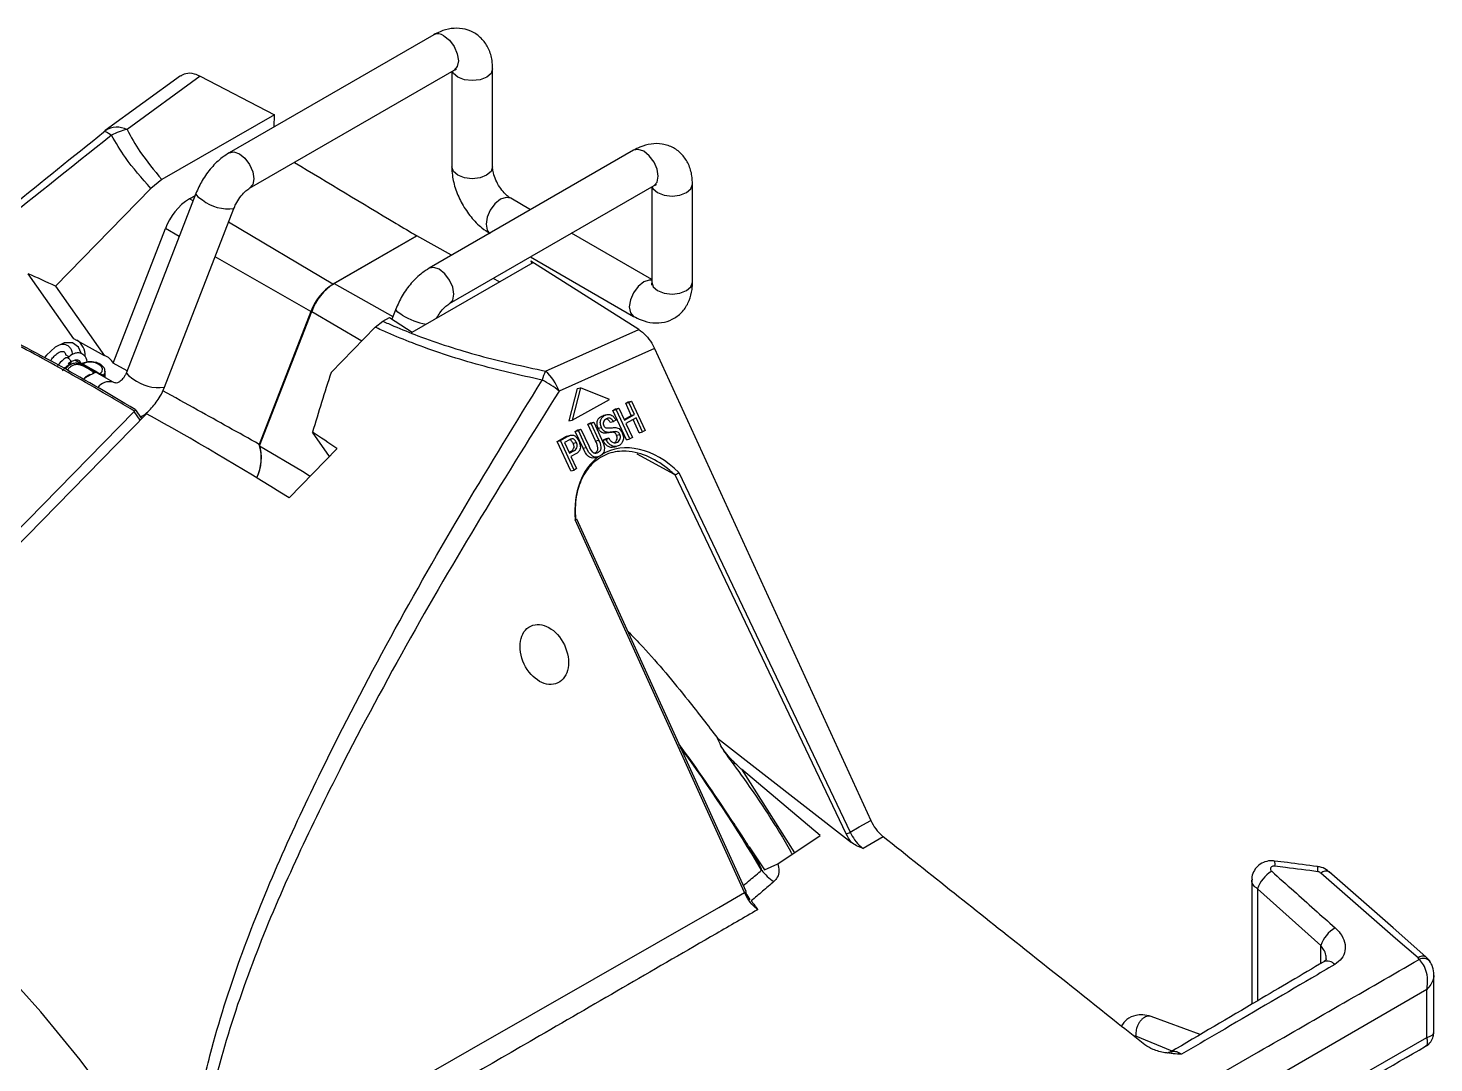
# Model space of a CAD drawing. Extents: x 8 to 113, y 1 to 87.
# Drawn here: x 26.717 to 31.018, y 13.736 to 16.903 of the extents above; entities that cross this region are included whole.
import ezdxf

# ---------------------------------------------------------------- set-up
doc = ezdxf.new("R2010")
doc.units = 0
doc.header["$MEASUREMENT"] = 0
doc.layers.add('OBJECT', color=7, linetype='CONTINUOUS')

msp = doc.modelspace()

# ---------------------------------------------------------------- linework, layer by layer
at = {"layer": 'OBJECT'}
for p, q in [((27.9578, 16.8827), (27.3321, 16.5216)), ((28.1381, 16.4785), (28.1382, 16.7786)), ((27.183, 16.7575), (26.953, 16.5895)), ((27.2431, 16.7564), (27.0194, 16.593)), ((27.2431, 16.7564), (27.4702, 16.6383)), ((27.3946, 16.4133), (28.0203, 16.7745)), ((28.0132, 16.7704), (28.0131, 16.4786)), ((27.4702, 16.6383), (27.1261, 16.4396)), ((27.4696, 16.6009), (27.4702, 16.6383)), ((26.9477, 16.585), (26.9486, 16.5861)), ((28.5695, 16.5295), (27.9438, 16.1684)), ((27.1261, 16.4396), (27.0922, 16.4128)), ((26.8009, 16.1133), (27.0922, 16.4128)), ((27.2301, 16.3967), (27.0177, 15.8494)), ((27.2104, 16.3812), (27.228, 16.3913)), ((28.0063, 16.0601), (28.632, 16.4213)), ((28.6248, 16.4172), (28.6248, 16.1254)), ((28.7498, 16.1253), (28.7498, 16.4254)), ((27.1342, 15.8042), (27.3466, 16.3515)), ((27.2215, 16.3745), (27.2104, 16.3812)), ((28.2542, 16.3476), (28.1935, 16.3826)), ((27.6488, 16.1192), (27.3303, 16.3095)), ((26.9771, 15.8781), (27.1369, 16.2897)), ((27.1792, 16.2656), (27.1369, 16.2897)), ((27.9061, 16.2677), (27.6488, 16.1192)), ((27.6529, 16.1212), (27.9061, 16.2674)), ((27.9061, 16.2674), (27.9061, 16.2677)), ((28.0127, 16.2082), (27.9061, 16.2674)), ((28.6248, 16.1336), (28.3792, 16.2754)), ((27.5819, 16.036), (27.289, 16.203)), ((27.8921, 15.9725), (28.2618, 16.1859)), ((28.2542, 16.2032), (28.5694, 16.0212)), ((28.2618, 16.1859), (28.255, 16.1904)), ((28.5857, 15.9806), (28.255, 16.1904)), ((28.255, 16.1904), (28.2584, 16.1839)), ((26.8571, 15.9519), (26.7168, 16.1516)), ((28.1593, 16.1267), (28.1402, 16.1374)), ((26.8009, 16.1133), (26.9503, 15.9008)), ((27.6529, 16.1212), (27.8329, 16.0208)), ((27.5819, 16.036), (27.4241, 15.6293)), ((27.4251, 15.6252), (27.5847, 16.0364)), ((27.5847, 16.0364), (27.7383, 15.9466)), ((27.7787, 15.9879), (27.8022, 16.0065)), ((27.8022, 16.0065), (27.8221, 16.018)), ((27.8221, 16.018), (27.8921, 15.9725)), ((27.8417, 16.0435), (27.8299, 16.0129)), ((27.7787, 15.9879), (27.6437, 15.8497)), ((28.2998, 15.8536), (28.5857, 15.9806)), ((26.9503, 15.9008), (26.8571, 15.9519)), ((28.6339, 15.9224), (28.3415, 15.7925)), ((28.6339, 15.9224), (29.2949, 14.4785)), ((26.8423, 15.8973), (26.8315, 15.9035)), ((26.8792, 15.876), (26.8601, 15.887)), ((26.8783, 15.8765), (26.8801, 15.8755)), ((26.8916, 15.8688), (26.8801, 15.8755)), ((26.8825, 15.8773), (26.8823, 15.877)), ((26.8838, 15.8758), (26.8954, 15.8692)), ((27.0196, 15.8545), (26.9771, 15.8781)), ((26.8875, 15.8274), (26.891, 15.8345)), ((26.8936, 15.8683), (26.8916, 15.8688)), ((26.8954, 15.8692), (26.8936, 15.8683)), ((26.9102, 15.8606), (26.8954, 15.8692)), ((26.925, 15.8521), (26.9102, 15.8606)), ((26.9328, 15.845), (26.9212, 15.8517)), ((26.9228, 15.8515), (26.9212, 15.8517)), ((26.925, 15.8521), (26.9228, 15.8515)), ((26.925, 15.8521), (26.9365, 15.8454)), ((26.9773, 15.8193), (26.9339, 15.8444)), ((26.947, 15.8407), (26.9483, 15.836)), ((26.9521, 15.8339), (26.9521, 15.8527)), ((26.9773, 15.8193), (26.9763, 15.8199)), ((28.397, 15.8002), (28.3716, 15.7011)), ((28.407, 15.8025), (28.3816, 15.7034)), ((28.397, 15.8002), (28.407, 15.8025)), ((28.4953, 15.7665), (28.407, 15.8025)), ((28.3816, 15.7034), (28.4953, 15.7665)), ((28.5452, 15.7551), (28.553, 15.7594)), ((28.5452, 15.7551), (28.5552, 15.7574)), ((28.5624, 15.7182), (28.5452, 15.7551)), ((28.553, 15.7594), (28.563, 15.7617)), ((28.5552, 15.7574), (28.563, 15.7617)), ((28.5724, 15.7205), (28.5552, 15.7574)), ((28.563, 15.7617), (28.6048, 15.6717)), ((25.9285, 14.5939), (27.0416, 15.7297)), ((27.0794, 15.723), (25.9567, 14.5776)), ((27.0416, 15.7297), (27.0425, 15.7306)), ((27.0601, 15.7033), (27.0416, 15.7297)), ((27.0648, 15.7081), (27.0452, 15.736)), ((28.3716, 15.7011), (28.3816, 15.7034)), ((28.4706, 15.7151), (28.4806, 15.7174)), ((28.4706, 15.7151), (28.4778, 15.7173)), ((28.4876, 15.7202), (28.4776, 15.7179)), ((28.5063, 15.7335), (28.5141, 15.7378)), ((28.5063, 15.7335), (28.5163, 15.7358)), ((28.5482, 15.6435), (28.5063, 15.7335)), ((28.5155, 15.7034), (28.5077, 15.6991)), ((28.5141, 15.7378), (28.5241, 15.7401)), ((28.5163, 15.7358), (28.5241, 15.7401)), ((28.5582, 15.6458), (28.5163, 15.7358)), ((28.5241, 15.7401), (28.5413, 15.7032)), ((28.5401, 15.7058), (28.5624, 15.7182)), ((28.5413, 15.7032), (28.5724, 15.7205)), ((28.5772, 15.7101), (28.5461, 15.6928)), ((28.5624, 15.7182), (28.5724, 15.7205)), ((28.587, 15.6651), (28.5684, 15.7052)), ((28.597, 15.6674), (28.5772, 15.7101)), ((27.6388, 15.5927), (27.5867, 15.6668)), ((28.3667, 15.6549), (28.3767, 15.6572)), ((28.3907, 15.6692), (28.3985, 15.6736)), ((28.3907, 15.6692), (28.4007, 15.6715)), ((28.4148, 15.6175), (28.3907, 15.6692)), ((28.3985, 15.6736), (28.4085, 15.6759)), ((28.4007, 15.6715), (28.4085, 15.6759)), ((28.4248, 15.6198), (28.4007, 15.6715)), ((28.4085, 15.6759), (28.4323, 15.6247)), ((28.4295, 15.6908), (28.4373, 15.6952)), ((28.4295, 15.6908), (28.4396, 15.6931)), ((28.4534, 15.6397), (28.4295, 15.6908)), ((28.4373, 15.6952), (28.4473, 15.6975)), ((28.4396, 15.6931), (28.4473, 15.6975)), ((28.4634, 15.642), (28.4396, 15.6931)), ((28.4473, 15.6975), (28.4714, 15.6457)), ((28.4609, 15.6787), (28.4709, 15.681)), ((28.4785, 15.664), (28.4885, 15.6663)), ((28.4977, 15.6968), (28.5077, 15.6991)), ((28.5053, 15.6663), (28.5153, 15.6686)), ((28.5171, 15.6576), (28.5271, 15.6599)), ((28.5461, 15.6928), (28.566, 15.6501)), ((28.587, 15.6651), (28.597, 15.6674)), ((28.6048, 15.6717), (28.597, 15.6674)), ((27.662, 15.6166), (27.5154, 15.4659)), ((28.3353, 15.6385), (28.3574, 15.6508)), ((28.3353, 15.6385), (28.3453, 15.6408)), ((28.3772, 15.5485), (28.3353, 15.6385)), ((28.3453, 15.6408), (28.3674, 15.6531)), ((28.3872, 15.5508), (28.3453, 15.6408)), ((28.3574, 15.6508), (28.3674, 15.6531)), ((28.373, 15.6431), (28.3579, 15.6347)), ((28.3579, 15.6347), (28.3729, 15.6024)), ((28.3844, 15.6328), (28.3944, 15.6351)), ((28.4148, 15.6175), (28.4248, 15.6198)), ((28.4534, 15.6397), (28.4634, 15.642)), ((28.4754, 15.6423), (28.4832, 15.6466)), ((28.4754, 15.6423), (28.4854, 15.6446)), ((28.4832, 15.6466), (28.4932, 15.6489)), ((28.4854, 15.6446), (28.4932, 15.6489)), ((28.5075, 15.6207), (28.5175, 15.623)), ((28.5102, 15.634), (28.5203, 15.6363)), ((28.5482, 15.6435), (28.5582, 15.6458)), ((28.566, 15.6501), (28.5582, 15.6458)), ((28.3717, 15.605), (28.3782, 15.6086)), ((28.3729, 15.6024), (28.3882, 15.6109)), ((28.3928, 15.6004), (28.3778, 15.592)), ((28.3778, 15.592), (28.3949, 15.5551)), ((28.3782, 15.6086), (28.3882, 15.6109)), ((28.4489, 15.5881), (28.4589, 15.5904)), ((28.4505, 15.6023), (28.4605, 15.6046)), ((28.6945, 15.5367), (28.5806, 15.5996)), ((28.3772, 15.5485), (28.3872, 15.5508)), ((28.3949, 15.5551), (28.3872, 15.5508)), ((29.2201, 14.4372), (28.6966, 15.5362)), ((28.7077, 15.5433), (29.232, 14.4425)), ((28.9134, 14.2605), (28.3957, 15.4001)), ((28.9093, 14.2575), (28.3908, 15.3988)), ((28.8266, 14.7298), (29.2357, 14.4109)), ((28.8993, 14.6354), (29.0614, 14.3795)), ((29.14, 14.4327), (28.8993, 14.6353)), ((29.0108, 14.3454), (29.14, 14.4327)), ((29.3336, 14.428), (29.2718, 14.3921)), ((28.9229, 14.3971), (28.9241, 14.3953)), ((28.9232, 14.3973), (28.9695, 14.327)), ((28.9695, 14.327), (29.0108, 14.3454)), ((30.4607, 14.2963), (30.4607, 13.9157)), ((30.6721, 14.0953), (30.4785, 14.2688)), ((30.4785, 14.2688), (30.4785, 13.9262)), ((30.6721, 14.0406), (30.6721, 14.0953)), ((30.9735, 14.0532), (30.9696, 14.0574)), ((31.0181, 13.8307), (31.0182, 14.0061)), ((30.9962, 13.8145), (30.9962, 13.9612)), ((30.3034, 13.823), (30.1534, 13.8782)), ((30.1067, 13.8177), (30.099, 13.8194)), ((30.2172, 13.7722), (30.1067, 13.8177)), ((30.5459, 13.5554), (30.9962, 13.8145))]:
    msp.add_line(p, q, dxfattribs=at)
at = {"layer": 'OBJECT', "flags": 128}
for points in [[(27.9891, 16.8797), (28.006, 16.866), (28.0203, 16.8467), (28.0299, 16.8246), (28.0333, 16.8031), (28.0299, 16.7855), (28.0203, 16.7745)], [(28.1382, 16.7786), (28.1334, 16.7648), (28.1199, 16.7531), (28.0996, 16.7453), (28.0757, 16.7425), (28.0518, 16.7453), (28.0315, 16.7531), (28.0179, 16.7648), (28.0145, 16.7712)], [(26.9486, 16.5861), (26.9489, 16.5863), (26.9507, 16.5869), (26.953, 16.5867), (26.9559, 16.5859), (26.9593, 16.5843), (26.9632, 16.582), (26.9675, 16.579), (26.9723, 16.5754)], [(27.3321, 16.5216), (27.3465, 16.5243), (27.3634, 16.5185)], [(27.3634, 16.5185), (27.3803, 16.5048), (27.3946, 16.4855), (27.4042, 16.4634), (27.4076, 16.4419), (27.4042, 16.4243), (27.3946, 16.4133), (27.3944, 16.4131)], [(28.6007, 16.5265), (28.5838, 16.5323), (28.5695, 16.5295), (28.5695, 16.5295)], [(28.632, 16.4213), (28.6415, 16.4323), (28.6449, 16.4499), (28.6415, 16.4714), (28.632, 16.4935), (28.6176, 16.5128), (28.6007, 16.5265)], [(28.1381, 16.4785), (28.1334, 16.4647), (28.1198, 16.453), (28.0995, 16.4452), (28.0756, 16.4425), (28.0517, 16.4452), (28.0314, 16.453), (28.0179, 16.4647), (28.0131, 16.4786), (28.0131, 16.4786)], [(27.2301, 16.3967), (27.23, 16.3946), (27.2361, 16.387), (27.2501, 16.3775)], [(28.6262, 16.418), (28.6296, 16.4116), (28.6431, 16.3999), (28.6634, 16.3921), (28.6873, 16.3893), (28.7112, 16.3921), (28.7315, 16.3999), (28.7451, 16.4116), (28.7498, 16.4254), (28.7498, 16.4254)], [(28.1935, 16.3826), (28.1792, 16.3854), (28.1622, 16.3795), (28.1453, 16.3659), (28.131, 16.3466), (28.1214, 16.3245), (28.118, 16.303), (28.1214, 16.2854), (28.1293, 16.2755)], [(27.975, 16.1653), (27.9581, 16.1711), (27.9438, 16.1684), (27.9438, 16.1683)], [(28.0063, 16.0601), (28.0159, 16.0711), (28.0192, 16.0887), (28.0159, 16.1102), (28.0063, 16.1323), (27.9919, 16.1516), (27.975, 16.1653)], [(28.6248, 16.132), (28.6176, 16.1323), (28.6007, 16.1264), (28.5837, 16.1127), (28.5694, 16.0934), (28.5598, 16.0713), (28.5564, 16.0498), (28.5598, 16.0323), (28.5694, 16.0212), (28.5694, 16.0212)], [(28.6248, 16.1254), (28.6248, 16.1254), (28.6295, 16.1115), (28.6431, 16.0998), (28.6634, 16.092), (28.6873, 16.0893), (28.7112, 16.092), (28.7315, 16.0998), (28.745, 16.1115), (28.7498, 16.1253)], [(27.8617, 16.0243), (27.8477, 16.0338), (27.8417, 16.0414), (27.8417, 16.0435)], [(26.8795, 15.9089), (26.8709, 15.9269), (26.8522, 15.9398), (26.8274, 15.9398), (26.7998, 15.9268), (26.7731, 15.9026), (26.767, 15.8952)], [(26.9365, 15.8454), (26.9429, 15.8523), (26.9446, 15.8601), (26.9413, 15.8677), (26.9336, 15.8742), (26.9225, 15.8786), (26.9093, 15.8805), (26.8958, 15.8795), (26.8838, 15.8758)], [(26.9521, 15.8525), (26.9515, 15.8485), (26.947, 15.8407)], [(27.0177, 15.8494), (27.0176, 15.8473), (27.0237, 15.8397), (27.0377, 15.8302)], [(27.4251, 15.6252), (27.5561, 15.5469), (27.5801, 15.5324)], [(27.2033, 13.2642), (27.1009, 13.4304), (26.9917, 13.5912), (26.8764, 13.7456), (26.7555, 13.8928), (26.6299, 14.0317), (26.5003, 14.1617), (26.3673, 14.282), (26.2319, 14.3918), (26.0948, 14.4905), (25.9567, 14.5776)], [(29.232, 14.4425), (29.2599, 14.4584), (29.2949, 14.4785)], [(30.9696, 14.0574), (30.901, 14.1174), (30.6725, 14.3172)], [(30.9938, 14.0607), (30.8931, 14.1493), (30.6976, 14.321)], [(27.305, 13.3377), (28.0677, 13.7751), (28.8304, 14.2123), (28.9093, 14.2575)], [(30.9962, 13.9612), (30.5546, 13.7045), (30.0576, 13.4156)]]:
    msp.add_lwpolyline(points, dxfattribs=at)
at = {"layer": 'OBJECT'}
for centre, radius, start, end in [((27.971, 16.8566), 0.0293, 51.8957, 116.7825), ((27.0238, 16.4926), 0.12, 126.1494, 128.8109), ((26.9893, 16.5325), 0.0675, 63.5459, 122.5096), ((27.0461, 16.4499), 0.1455, 100.581, 120.4532), ((27.3097, 16.226), 0.1842, 122.6373, 159.7664), ((27.3287, 16.4769), 0.1267, 231.667, 278.148), ((27.7392, 15.978), 0.1676, 122.6369, 159.7669), ((27.745, 15.9773), 0.1708, 122.6374, 159.7665), ((27.9874, 16.2467), 0.2554, 240.5168, 257.9989), ((26.8334, 15.9003), 0.058, 358.7569, 55.8206), ((26.8816, 15.8789), 0.00378, 246.0191, 305.579), ((26.938, 15.8591), 0.0435, 25.8904, 73.6572), ((26.9343, 15.8485), 0.00378, 246.0253, 305.5764), ((26.9529, 15.838), 0.0065, 154.542, 187.3295), ((27.1163, 15.9296), 0.1267, 231.6671, 278.1479), ((28.5004, 15.7641), 0.2197, 155.9753, 163.6878), ((28.2015, 15.7417), 0.1489, 19.9235, 48.681), ((26.9654, 15.7769), 0.0443, 75.8155, 142.9589), ((28.196, 15.6233), 0.2231, 49.2988, 65.1903), ((27.2916, 15.5869), 0.1391, 334.2737, 17.763), ((27.2917, 15.5875), 0.1386, 334.9908, 15.779), ((29.2011, 14.4961), 0.0619, 287.8725, 299.9875), ((29.0783, 14.4152), 0.1471, 217.3325, 237.3746), ((30.5057, 14.3443), 0.0267, 347.1981, 21.8152), ((30.6377, 14.3273), 0.0259, 346.8166, 22.5176), ((30.5728, 14.2372), 0.0995, 120.7714, 161.4948), ((30.6879, 14.3), 0.0231, 65.3426, 131.9781), ((28.9071, 14.2648), 0.00764, 286.6576, 325.4571), ((30.7663, 14.0638), 0.0993, 120.3548, 161.536), ((30.6919, 14.0175), 0.0304, 41.0604, 110.3319), ((30.9843, 14.0406), 0.0223, 64.4947, 131.0091), ((30.9858, 14.0281), 0.0279, 45.628, 116.0815)]:
    msp.add_arc(centre, radius, start, end, dxfattribs=at)
for centre, major_axis, ratio, start_param, end_param in [((28.9521, 13.4607), (3.3333, -2.8204), 0.227468, 2.447289, 2.479763), ((28.6925, 13.3902), (3.1321, -2.7839), 0.210643, 2.299434, 2.48326), ((51.1973, 40.2302), (23.5043, 29.5619), 0.192343, 2.675708, 2.686351), ((28.7438, 13.3616), (3.2433, -2.7442), 0.227468, 2.142032, 2.289097), ((28.9057, 13.4867), (3.2331, -2.8736), 0.210643, 2.143647, 2.168493), ((28.6044, 15.3526), (-0.1199, 0.2523), 0.70533, 5.188113, 6.354552), ((28.6044, 15.3526), (-0.1199, 0.2523), 0.70533, 0.130392, 1.072975), ((27.5951, 13.4579), (-1.3565, 2.3807), 0.591137, 4.806918, 4.910424), ((27.5881, 13.4539), (-1.3615, 2.3894), 0.591087, 4.740715, 4.905811)]:
    msp.add_ellipse(centre, major_axis=major_axis, ratio=ratio, start_param=start_param, end_param=end_param, dxfattribs=at)
msp.add_ellipse((28.2961, 14.9863), major_axis=(-0.0414, 0.0871), ratio=0.70533, dxfattribs=at)
for points, knots in [([(28.1382, 16.7786), (28.1378, 16.7872), (28.1369, 16.8086), (28.1274, 16.84), (28.1079, 16.87), (28.08, 16.892), (28.0465, 16.9033), (28.011, 16.9033), (27.9814, 16.8952), (27.9642, 16.8862), (27.9578, 16.8827)], [0, 0, 0, 0, 0.09663, 0.24128, 0.376626, 0.508876, 0.647846, 0.78114, 0.918103, 1, 1, 1, 1]), ([(28.0203, 16.7745), (28.0224, 16.7755), (28.0271, 16.7779), (28.0277, 16.7779), (28.028, 16.7778)], [0, 0, 0, 0, 0.439771, 1, 1, 1, 1]), ([(27.1837, 16.7564), (27.1886, 16.7597), (27.2, 16.7674), (27.2216, 16.7659), (27.2371, 16.7591), (27.2431, 16.7564)], [0, 0, 0, 0, 0.310128, 0.731329, 1, 1, 1, 1]), ([(26.9723, 16.5754), (26.8456, 16.4746), (26.5921, 16.2729), (26.2106, 15.9685), (25.8735, 15.6985), (25.5817, 15.4636), (25.3359, 15.2643), (25.1218, 15.0889), (24.941, 14.9391), (24.8042, 14.8242), (24.7221, 14.7536), (24.6865, 14.7229)], [0, 0, 0, 0, 0.165243, 0.3305, 0.495665, 0.602019, 0.708404, 0.814573, 0.881575, 0.948512, 1, 1, 1, 1]), ([(24.7033, 14.7418), (24.7356, 14.7699), (24.8136, 14.8378), (24.9445, 14.9492), (25.1219, 15.0983), (25.3321, 15.273), (25.5739, 15.4719), (25.9244, 15.7583), (26.3832, 16.1305), (26.7595, 16.4335), (26.9477, 16.585)], [0, 0, 0, 0, 0.047039, 0.113471, 0.179969, 0.286445, 0.393127, 0.499782, 0.749839, 1, 1, 1, 1]), ([(27.0922, 16.4128), (27.0648, 16.4439), (27.0183, 16.4966), (26.9857, 16.5525), (26.9723, 16.5754)], [0, 0, 0, 0, 0.590738, 1, 1, 1, 1]), ([(27.0194, 16.593), (27.0319, 16.5703), (27.0609, 16.5177), (27.1024, 16.468), (27.1261, 16.4396)], [0, 0, 0, 0, 0.429879, 1, 1, 1, 1]), ([(27.3321, 16.5216), (27.325, 16.517), (27.3055, 16.5047), (27.2769, 16.4768), (27.2488, 16.4387), (27.2362, 16.4105), (27.2301, 16.3967)], [0, 0, 0, 0, 0.163914, 0.447875, 0.731942, 1, 1, 1, 1]), ([(28.7498, 16.4254), (28.7494, 16.434), (28.7485, 16.4554), (28.739, 16.4868), (28.7196, 16.5168), (28.6917, 16.5388), (28.6581, 16.5501), (28.6227, 16.5501), (28.5931, 16.542), (28.5759, 16.533), (28.5695, 16.5295)], [0, 0, 0, 0, 0.0966296, 0.2412799, 0.3766261, 0.5088755, 0.6478464, 0.7811396, 0.9181031, 1, 1, 1, 1]), ([(27.5316, 16.4924), (27.6352, 16.4301), (27.7599, 16.3552), (27.8849, 16.2804), (27.9061, 16.2677)], [0, 0, 0, 0, 0.830387, 1, 1, 1, 1]), ([(28.0131, 16.4786), (28.0135, 16.4701), (28.0144, 16.4471), (28.0242, 16.4083), (28.0438, 16.3644), (28.0713, 16.3243), (28.1011, 16.2937), (28.1223, 16.28), (28.131, 16.2744)], [0, 0, 0, 0, 0.108758, 0.297164, 0.485639, 0.674931, 0.867549, 1, 1, 1, 1]), ([(28.1935, 16.3826), (28.1911, 16.3841), (28.1852, 16.3879), (28.1729, 16.3991), (28.1591, 16.4167), (28.1473, 16.4383), (28.1401, 16.4594), (28.1382, 16.4725), (28.1381, 16.4775), (28.1381, 16.4785)], [0, 0, 0, 0, 0.1041838, 0.2604586, 0.432569, 0.6166538, 0.802911, 0.9583785, 1, 1, 1, 1]), ([(27.3466, 16.3515), (27.3484, 16.3557), (27.3533, 16.3673), (27.3648, 16.3858), (27.3794, 16.4023), (27.3896, 16.4103), (27.3938, 16.4128), (27.3946, 16.4133)], [0, 0, 0, 0, 0.159429, 0.433805, 0.712235, 0.944032, 1, 1, 1, 1]), ([(28.632, 16.4213), (28.634, 16.4223), (28.6388, 16.4247), (28.6393, 16.4247), (28.6396, 16.4246)], [0, 0, 0, 0, 0.4397714, 1, 1, 1, 1]), ([(27.9438, 16.1684), (27.9366, 16.1638), (27.9172, 16.1515), (27.8885, 16.1236), (27.8605, 16.0855), (27.8479, 16.0573), (27.8417, 16.0435)], [0, 0, 0, 0, 0.163914, 0.447875, 0.731942, 1, 1, 1, 1]), ([(28.5694, 16.0212), (28.577, 16.0173), (28.596, 16.0074), (28.6279, 15.9999), (28.6636, 16.0017), (28.6967, 16.0149), (28.7233, 16.0383), (28.741, 16.069), (28.7488, 16.0986), (28.7495, 16.1181), (28.7498, 16.1253)], [0, 0, 0, 0, 0.096631, 0.2412869, 0.3766405, 0.5088962, 0.6478752, 0.7811799, 0.9181487, 1, 1, 1, 1]), ([(28.6248, 16.1254), (28.6246, 16.123), (28.6243, 16.1177), (28.624, 16.1173), (28.6238, 16.117)], [0, 0, 0, 0, 0.438562, 1, 1, 1, 1]), ([(27.9667, 16.0155), (27.9699, 16.0211), (27.9773, 16.034), (27.9911, 16.0491), (28.0013, 16.0571), (28.0055, 16.0596), (28.0063, 16.0601)], [0, 0, 0, 0, 0.27492, 0.631483, 0.928327, 1, 1, 1, 1]), ([(27.8022, 16.0065), (27.8134, 16.0014), (27.8483, 15.9858), (27.9441, 15.9475), (28.0972, 15.8976), (28.2319, 15.8683), (28.2998, 15.8536)], [0, 0, 0, 0, 0.074382, 0.231184, 0.612395, 1, 1, 1, 1]), ([(27.0425, 15.7306), (27.0379, 15.7334), (27.0148, 15.7473), (26.9187, 15.8043), (26.7593, 15.8952), (26.6293, 15.9616), (26.5648, 15.9946)], [0, 0, 0, 0, 0.027028, 0.135674, 0.570725, 1, 1, 1, 1]), ([(28.2896, 15.8258), (28.2216, 15.8413), (28.0845, 15.8724), (27.9287, 15.9244), (27.8287, 15.9651), (27.7916, 15.982), (27.7787, 15.9879)], [0, 0, 0, 0, 0.377745, 0.760923, 0.91658, 1, 1, 1, 1]), ([(28.5857, 15.9806), (28.5928, 15.9752), (28.6072, 15.9644), (28.6237, 15.9427), (28.6311, 15.928), (28.6339, 15.9224)], [0, 0, 0, 0, 0.382098, 0.764263, 1, 1, 1, 1]), ([(26.8524, 15.9046), (26.8523, 15.9073), (26.8522, 15.9147), (26.847, 15.9236), (26.8394, 15.9314), (26.8297, 15.9357), (26.8218, 15.9353), (26.818, 15.935)], [0, 0, 0, 0, 0.12472, 0.339768, 0.562938, 0.792295, 1, 1, 1, 1]), ([(26.7848, 15.8841), (26.7878, 15.8885), (26.7944, 15.8982), (26.807, 15.9087), (26.8183, 15.9149), (26.8284, 15.914), (26.8306, 15.9067), (26.8315, 15.9035)], [0, 0, 0, 0, 0.145153, 0.314092, 0.534156, 0.793018, 1, 1, 1, 1]), ([(26.8325, 15.8945), (26.8246, 15.8886), (26.8145, 15.8812), (26.8069, 15.8696), (26.8053, 15.8671)], [0, 0, 0, 0, 0.789686, 1, 1, 1, 1]), ([(26.8221, 15.8541), (26.8224, 15.8546), (26.8257, 15.8594), (26.8336, 15.8677), (26.8415, 15.8737), (26.8456, 15.8769)], [0, 0, 0, 0, 0.042925, 0.499089, 1, 1, 1, 1]), ([(26.8318, 15.8591), (26.8318, 15.8592), (26.8331, 15.8633), (26.8396, 15.8699), (26.8487, 15.8761), (26.8594, 15.8789), (26.8704, 15.8784), (26.8818, 15.8742), (26.8888, 15.8703), (26.8916, 15.8688)], [0, 0, 0, 0, 0.002019, 0.184834, 0.383822, 0.513143, 0.69846, 0.879208, 1, 1, 1, 1]), ([(26.8325, 15.8945), (26.8328, 15.8947), (26.8338, 15.8953), (26.8359, 15.8953), (26.8376, 15.8946), (26.8384, 15.8943)], [0, 0, 0, 0, 0.230263, 0.660075, 1, 1, 1, 1]), ([(26.89, 15.8667), (26.8876, 15.8679), (26.8815, 15.8709), (26.8715, 15.8738), (26.8619, 15.8737), (26.8526, 15.871), (26.8446, 15.8656), (26.8388, 15.86), (26.8375, 15.8563), (26.8374, 15.8561)], [0, 0, 0, 0, 0.116791, 0.292454, 0.47596, 0.605842, 0.806539, 0.989064, 1, 1, 1, 1]), ([(26.898, 15.8808), (26.898, 15.8815), (26.8977, 15.89), (26.8907, 15.9004), (26.8791, 15.9085), (26.867, 15.9101), (26.853, 15.9064), (26.8433, 15.8985), (26.8383, 15.8943)], [0, 0, 0, 0, 0.021116, 0.271099, 0.428213, 0.602021, 0.791809, 1, 1, 1, 1]), ([(26.8384, 15.8943), (26.8392, 15.8938), (26.841, 15.8928), (26.8434, 15.8903), (26.8454, 15.8875), (26.8468, 15.8845), (26.8475, 15.8815), (26.8472, 15.879), (26.8465, 15.8774), (26.8456, 15.877), (26.8454, 15.8769)], [0, 0, 0, 0, 0.121726, 0.275648, 0.397258, 0.531294, 0.67253, 0.813758, 0.947795, 1, 1, 1, 1]), ([(26.8398, 15.8771), (26.8445, 15.8802), (26.8535, 15.8861), (26.8644, 15.8887), (26.8713, 15.8874), (26.8752, 15.8842), (26.8761, 15.8795), (26.8765, 15.8771)], [0, 0, 0, 0, 0.234193, 0.446318, 0.640869, 0.815704, 1, 1, 1, 1]), ([(26.8825, 15.8773), (26.8819, 15.8771), (26.8808, 15.8767), (26.8792, 15.8767), (26.8779, 15.8769), (26.8772, 15.8772), (26.8769, 15.8773), (26.8769, 15.8773), (26.8769, 15.8773)], [0, 0, 0, 0, 0.23553, 0.474625, 0.666051, 0.800204, 0.90581, 1, 1, 1, 1]), ([(26.9516, 15.8525), (26.9516, 15.8547), (26.9516, 15.8603), (26.9461, 15.8685), (26.9363, 15.876), (26.9219, 15.8811), (26.9047, 15.8825), (26.8901, 15.8804), (26.8827, 15.8773), (26.88, 15.8762)], [0, 0, 0, 0, 0.090904, 0.227618, 0.378636, 0.55076, 0.726937, 0.90189, 1, 1, 1, 1]), ([(26.8823, 15.877), (26.8824, 15.8769), (26.8825, 15.8767), (26.8831, 15.8762), (26.8835, 15.876), (26.8838, 15.8758)], [0, 0, 0, 0, 0.512968, 0.709731, 1, 1, 1, 1]), ([(26.9212, 15.8517), (26.9216, 15.8515), (26.9231, 15.8505), (26.9232, 15.8494), (26.9188, 15.8474), (26.9119, 15.8442), (26.9031, 15.8394), (26.8948, 15.8341), (26.888, 15.8299), (26.8857, 15.8284)], [0, 0, 0, 0, 0.048117, 0.224848, 0.400121, 0.58519, 0.695777, 0.896942, 1, 1, 1, 1]), ([(26.8913, 15.8681), (26.8911, 15.868), (26.8908, 15.8676), (26.8903, 15.867), (26.89, 15.8667)], [0, 0, 0, 0, 0.500235, 1, 1, 1, 1]), ([(26.89, 15.8667), (26.8929, 15.8651), (26.8986, 15.8622), (26.9034, 15.8594), (26.9057, 15.8581)], [0, 0, 0, 0, 0.5109801, 1, 1, 1, 1]), ([(26.9066, 15.8437), (26.9036, 15.8421), (26.899, 15.8395), (26.8932, 15.8359), (26.891, 15.8346)], [0, 0, 0, 0, 0.634554, 1, 1, 1, 1]), ([(26.8916, 15.8688), (26.8916, 15.8688), (26.8916, 15.8687), (26.8914, 15.8683), (26.8913, 15.8681)], [0, 0, 0, 0, 0.49999, 1, 1, 1, 1]), ([(26.8913, 15.8681), (26.8945, 15.8662), (26.9001, 15.8627), (26.9056, 15.8604), (26.908, 15.8594)], [0, 0, 0, 0, 0.573595, 1, 1, 1, 1]), ([(26.8936, 15.8683), (26.8963, 15.8667), (26.901, 15.8639), (26.9059, 15.8607), (26.908, 15.8594)], [0, 0, 0, 0, 0.569572, 1, 1, 1, 1]), ([(26.9057, 15.8581), (26.9058, 15.8581), (26.906, 15.8582), (26.9061, 15.8584), (26.9063, 15.8586), (26.9064, 15.8587), (26.907, 15.8589), (26.9076, 15.8592), (26.908, 15.8594)], [0, 0, 0, 0, 0.1038736, 0.1841302, 0.2399368, 0.3093625, 0.4067232, 1, 1, 1, 1]), ([(26.9057, 15.8581), (26.9078, 15.8568), (26.9121, 15.8544), (26.9143, 15.8528), (26.9154, 15.852)], [0, 0, 0, 0, 0.4890232, 1, 1, 1, 1]), ([(26.9102, 15.8606), (26.9101, 15.8606), (26.91, 15.8605), (26.9099, 15.8603), (26.9097, 15.8602), (26.9096, 15.8601), (26.909, 15.8599), (26.9085, 15.8596), (26.908, 15.8594)], [0, 0, 0, 0, 0.086056, 0.152523, 0.201475, 0.268603, 0.37029, 1, 1, 1, 1]), ([(26.9183, 15.8526), (26.9165, 15.8535), (26.9133, 15.8551), (26.9096, 15.8581), (26.908, 15.8594)], [0, 0, 0, 0, 0.573595, 1, 1, 1, 1]), ([(26.9228, 15.8515), (26.9199, 15.8531), (26.9149, 15.8558), (26.9101, 15.8583), (26.908, 15.8594)], [0, 0, 0, 0, 0.56957, 1, 1, 1, 1]), ([(26.9134, 15.8474), (26.9145, 15.848), (26.9171, 15.8495), (26.9169, 15.8508), (26.9157, 15.8518), (26.9154, 15.852)], [0, 0, 0, 0, 0.378828, 0.867087, 1, 1, 1, 1]), ([(26.9154, 15.852), (26.9159, 15.8522), (26.9168, 15.8526), (26.9178, 15.8526), (26.9183, 15.8526)], [0, 0, 0, 0, 0.499756, 1, 1, 1, 1]), ([(26.9183, 15.8526), (26.9188, 15.8525), (26.9198, 15.8524), (26.9208, 15.8519), (26.9212, 15.8517)], [0, 0, 0, 0, 0.499997, 1, 1, 1, 1]), ([(26.9328, 15.845), (26.9328, 15.845), (26.9332, 15.8448), (26.9336, 15.8446), (26.9339, 15.8444)], [0, 0, 0, 0, 0.126095, 1, 1, 1, 1]), ([(26.947, 15.8407), (26.9465, 15.841), (26.9455, 15.8416), (26.943, 15.8426), (26.9405, 15.8435), (26.9385, 15.8443), (26.9372, 15.8449), (26.9367, 15.8453), (26.9365, 15.8454)], [0, 0, 0, 0, 0.255426, 0.508667, 0.705997, 0.854154, 0.935616, 1, 1, 1, 1]), ([(27.0177, 15.8494), (27.0162, 15.8461), (27.0122, 15.8369), (27.0033, 15.8255), (26.993, 15.8183), (26.9851, 15.8162), (26.9802, 15.8182), (26.9773, 15.8193)], [0, 0, 0, 0, 0.102592, 0.279849, 0.466082, 0.68403, 1, 1, 1, 1]), ([(27.0608, 15.7138), (27.0611, 15.7139), (27.0741, 15.7196), (27.0955, 15.7407), (27.1199, 15.7715), (27.1301, 15.7948), (27.1342, 15.8042)], [0, 0, 0, 0, 0.007638, 0.373066, 0.747605, 1, 1, 1, 1]), ([(27.4241, 15.6293), (27.3612, 15.6643), (27.2629, 15.7191), (27.1646, 15.7738), (27.1291, 15.7935)], [0, 0, 0, 0, 0.639226, 1, 1, 1, 1]), ([(27.2033, 13.2642), (27.2046, 13.3143), (27.2075, 13.4279), (27.2346, 13.6008), (27.287, 13.8223), (27.3694, 14.0761), (27.4846, 14.3583), (27.636, 14.6804), (27.824, 15.0413), (28.051, 15.4383), (28.2101, 15.6966), (28.2896, 15.8258)], [0, 0, 0, 0, 0.050913, 0.115232, 0.17961, 0.287489, 0.395606, 0.503691, 0.669071, 0.834542, 1, 1, 1, 1]), ([(28.3415, 15.7925), (28.2612, 15.6642), (28.1006, 15.4077), (27.8705, 15.0138), (27.6794, 14.6564), (27.5248, 14.3381), (27.4065, 14.0599), (27.321, 13.8099), (27.2656, 13.5922), (27.2369, 13.4269), (27.2319, 13.3198), (27.2297, 13.275)], [0, 0, 0, 0, 0.166848, 0.333708, 0.500482, 0.608948, 0.717443, 0.825706, 0.889802, 0.953838, 1, 1, 1, 1]), ([(27.045, 15.7358), (27.0451, 15.7358), (27.0455, 15.7357), (27.045, 15.7345), (27.044, 15.7327), (27.043, 15.7313), (27.0425, 15.7306)], [0, 0, 0, 0, 0.183305, 0.541259, 0.769762, 1, 1, 1, 1]), ([(28.4609, 15.6787), (28.4595, 15.6826), (28.4568, 15.6903), (28.4582, 15.702), (28.4635, 15.7103), (28.4682, 15.7135), (28.4706, 15.7151)], [0, 0, 0, 0, 0.2800215, 0.5588722, 0.7792548, 1, 1, 1, 1]), ([(28.4709, 15.681), (28.4695, 15.6849), (28.4668, 15.6926), (28.4682, 15.7043), (28.4736, 15.7126), (28.4782, 15.7158), (28.4806, 15.7174)], [0, 0, 0, 0, 0.280025, 0.558875, 0.779256, 1, 1, 1, 1]), ([(28.4857, 15.7072), (28.4839, 15.706), (28.4802, 15.7037), (28.4768, 15.6981), (28.4763, 15.6916), (28.4776, 15.688), (28.4783, 15.6861)], [0, 0, 0, 0, 0.281086, 0.559772, 0.779919, 1, 1, 1, 1]), ([(28.4806, 15.7174), (28.4841, 15.7189), (28.4911, 15.7219), (28.5022, 15.7194), (28.5104, 15.7122), (28.5138, 15.7063), (28.5155, 15.7034)], [0, 0, 0, 0, 0.28016, 0.55883, 0.779212, 1, 1, 1, 1]), ([(28.4977, 15.6968), (28.4962, 15.6992), (28.4937, 15.703), (28.4891, 15.7064), (28.4866, 15.7068), (28.4855, 15.707)], [0, 0, 0, 0, 0.49624, 0.786817, 1, 1, 1, 1]), ([(28.5077, 15.6991), (28.5063, 15.7014), (28.5034, 15.7059), (28.497, 15.7098), (28.4908, 15.7096), (28.4874, 15.708), (28.4857, 15.7072)], [0, 0, 0, 0, 0.280644, 0.559213, 0.779137, 1, 1, 1, 1]), ([(28.3674, 15.6531), (28.3691, 15.654), (28.3721, 15.6556), (28.3753, 15.6567), (28.3767, 15.6572)], [0, 0, 0, 0, 0.560091, 1, 1, 1, 1]), ([(28.3767, 15.6572), (28.3796, 15.6575), (28.3854, 15.6583), (28.3952, 15.6517), (28.3994, 15.6443), (28.402, 15.6397)], [0, 0, 0, 0, 0.279623, 0.559652, 1, 1, 1, 1]), ([(28.4785, 15.664), (28.4765, 15.6645), (28.4724, 15.6655), (28.4658, 15.6702), (28.4627, 15.6755), (28.4609, 15.6787)], [0, 0, 0, 0, 0.280562, 0.560856, 1, 1, 1, 1]), ([(28.4885, 15.6663), (28.4865, 15.6668), (28.4824, 15.6678), (28.4758, 15.6725), (28.4727, 15.6778), (28.4709, 15.681)], [0, 0, 0, 0, 0.2805913, 0.5608558, 1, 1, 1, 1]), ([(28.4783, 15.6861), (28.4791, 15.6846), (28.4807, 15.6817), (28.4832, 15.6802), (28.4843, 15.6795)], [0, 0, 0, 0, 0.559994, 1, 1, 1, 1]), ([(28.5053, 15.6663), (28.503, 15.6662), (28.4985, 15.6658), (28.4897, 15.6641), (28.483, 15.664), (28.4785, 15.664)], [0, 0, 0, 0, 0.251732, 0.502388, 1, 1, 1, 1]), ([(28.4843, 15.6795), (28.49, 15.6796), (28.5002, 15.6798), (28.5103, 15.6808), (28.5148, 15.6812)], [0, 0, 0, 0, 0.558206, 1, 1, 1, 1]), ([(28.5153, 15.6686), (28.5122, 15.6684), (28.5072, 15.6679), (28.5004, 15.6667), (28.4945, 15.6659), (28.4905, 15.6662), (28.4885, 15.6663)], [0, 0, 0, 0, 0.339945, 0.560086, 0.780175, 1, 1, 1, 1]), ([(28.5171, 15.6576), (28.5164, 15.659), (28.515, 15.6618), (28.5111, 15.6657), (28.5075, 15.6661), (28.5053, 15.6663)], [0, 0, 0, 0, 0.281202, 0.5616485, 1, 1, 1, 1]), ([(28.5102, 15.634), (28.5122, 15.6354), (28.5161, 15.6381), (28.5192, 15.6447), (28.5193, 15.6517), (28.5179, 15.6556), (28.5171, 15.6576)], [0, 0, 0, 0, 0.28025, 0.559515, 0.779682, 1, 1, 1, 1]), ([(28.5148, 15.6812), (28.5171, 15.6807), (28.5217, 15.6798), (28.5292, 15.6745), (28.5326, 15.6685), (28.5346, 15.6649)], [0, 0, 0, 0, 0.280496, 0.560676, 1, 1, 1, 1]), ([(28.5271, 15.6599), (28.5264, 15.6613), (28.525, 15.6641), (28.5211, 15.668), (28.5175, 15.6684), (28.5153, 15.6686)], [0, 0, 0, 0, 0.281204, 0.561646, 1, 1, 1, 1]), ([(28.5203, 15.6363), (28.5222, 15.6377), (28.5261, 15.6404), (28.5292, 15.647), (28.5293, 15.654), (28.5279, 15.6579), (28.5271, 15.6599)], [0, 0, 0, 0, 0.280252, 0.55952, 0.779669, 1, 1, 1, 1]), ([(28.5346, 15.6649), (28.5361, 15.6608), (28.539, 15.6527), (28.5378, 15.6405), (28.5327, 15.6312), (28.5278, 15.6278), (28.5254, 15.6261)], [0, 0, 0, 0, 0.280037, 0.559314, 0.779514, 1, 1, 1, 1]), ([(28.3574, 15.6508), (28.3591, 15.6517), (28.3621, 15.6533), (28.3653, 15.6544), (28.3667, 15.6549)], [0, 0, 0, 0, 0.560189, 1, 1, 1, 1]), ([(28.3806, 15.6463), (28.3791, 15.6459), (28.3765, 15.6451), (28.3741, 15.6437), (28.373, 15.6431)], [0, 0, 0, 0, 0.559554, 1, 1, 1, 1]), ([(28.3844, 15.6328), (28.3825, 15.6359), (28.3799, 15.6403), (28.3756, 15.6434), (28.3741, 15.6436), (28.374, 15.6436)], [0, 0, 0, 0, 0.692576, 0.966453, 1, 1, 1, 1]), ([(28.3782, 15.6086), (28.3802, 15.6099), (28.3844, 15.6124), (28.3877, 15.6194), (28.3869, 15.6267), (28.3852, 15.6308), (28.3844, 15.6328)], [0, 0, 0, 0, 0.2811335, 0.5582913, 0.7787768, 1, 1, 1, 1]), ([(28.3944, 15.6351), (28.3925, 15.6383), (28.3899, 15.6428), (28.3845, 15.6462), (28.3819, 15.6463), (28.3806, 15.6463)], [0, 0, 0, 0, 0.55866, 0.779577, 1, 1, 1, 1]), ([(28.3882, 15.6109), (28.3903, 15.6122), (28.3944, 15.6147), (28.3977, 15.6217), (28.3969, 15.629), (28.3953, 15.6331), (28.3944, 15.6351)], [0, 0, 0, 0, 0.2811335, 0.5582913, 0.7787768, 1, 1, 1, 1]), ([(28.402, 15.6397), (28.4036, 15.6356), (28.4068, 15.6273), (28.4068, 15.6142), (28.4006, 15.6052), (28.3954, 15.602), (28.3928, 15.6004)], [0, 0, 0, 0, 0.2805829, 0.5595371, 0.7791009, 1, 1, 1, 1]), ([(28.4487, 15.5889), (28.4471, 15.5883), (28.4435, 15.587), (28.4372, 15.5887), (28.425, 15.596), (28.4193, 15.6079), (28.4148, 15.6175)], [0, 0, 0, 0, 0.111418, 0.260018, 0.408681, 1, 1, 1, 1]), ([(28.4665, 15.5934), (28.4624, 15.5917), (28.4562, 15.589), (28.4472, 15.5909), (28.435, 15.5984), (28.4293, 15.6103), (28.4248, 15.6198)], [0, 0, 0, 0, 0.2497644, 0.3752281, 0.5007443, 1, 1, 1, 1]), ([(28.4323, 15.6247), (28.4353, 15.6181), (28.439, 15.6098), (28.447, 15.6037), (28.4532, 15.6017), (28.4576, 15.6035), (28.4605, 15.6046)], [0, 0, 0, 0, 0.500292, 0.625789, 0.75119, 1, 1, 1, 1]), ([(28.4505, 15.6023), (28.4532, 15.6041), (28.4573, 15.6068), (28.4602, 15.6133), (28.4605, 15.6244), (28.4565, 15.6329), (28.4534, 15.6397)], [0, 0, 0, 0, 0.249612, 0.374759, 0.49989, 1, 1, 1, 1]), ([(28.4605, 15.6046), (28.4632, 15.6064), (28.4673, 15.6091), (28.4702, 15.6156), (28.4705, 15.6267), (28.4665, 15.6352), (28.4634, 15.642)], [0, 0, 0, 0, 0.249612, 0.374759, 0.49989, 1, 1, 1, 1]), ([(28.4714, 15.6457), (28.4757, 15.6361), (28.4811, 15.6242), (28.4794, 15.6092), (28.4759, 15.6), (28.4703, 15.5961), (28.4665, 15.5934)], [0, 0, 0, 0, 0.499186, 0.624851, 0.750398, 1, 1, 1, 1]), ([(28.5073, 15.6214), (28.5058, 15.6209), (28.5002, 15.6187), (28.4902, 15.6231), (28.4812, 15.6318), (28.4773, 15.6388), (28.4754, 15.6423)], [0, 0, 0, 0, 0.121109, 0.460619, 0.730066, 1, 1, 1, 1]), ([(28.5254, 15.6261), (28.5213, 15.6243), (28.5131, 15.6207), (28.5003, 15.6252), (28.4912, 15.6341), (28.4873, 15.6411), (28.4854, 15.6446)], [0, 0, 0, 0, 0.279965, 0.55811, 0.778854, 1, 1, 1, 1]), ([(28.4932, 15.6489), (28.4949, 15.646), (28.4984, 15.6401), (28.5059, 15.6346), (28.5138, 15.6336), (28.5181, 15.6354), (28.5203, 15.6363)], [0, 0, 0, 0, 0.280999, 0.559589, 0.779739, 1, 1, 1, 1]), ([(28.6945, 15.5367), (28.6898, 15.541), (28.6662, 15.5628), (28.6182, 15.594), (28.5524, 15.6121), (28.4918, 15.6046), (28.4447, 15.5764), (28.4115, 15.5315), (28.3926, 15.4749), (28.3898, 15.4292), (28.3918, 15.4035), (28.392, 15.4002)], [0, 0, 0, 0, 0.039681, 0.199784, 0.360658, 0.486108, 0.61204, 0.727203, 0.845408, 0.980382, 1, 1, 1, 1]), ([(28.6966, 15.5362), (28.6962, 15.5362), (28.6956, 15.5361), (28.6948, 15.5365), (28.6945, 15.5367)], [0, 0, 0, 0, 0.514021, 1, 1, 1, 1]), ([(28.6966, 15.5362), (28.6973, 15.5365), (28.6987, 15.537), (28.7014, 15.5386), (28.7042, 15.5404), (28.7063, 15.5421), (28.7074, 15.543), (28.7077, 15.5432), (28.7077, 15.5433)], [0, 0, 0, 0, 0.225942, 0.451828, 0.680071, 0.912542, 0.986073, 1, 1, 1, 1]), ([(28.3956, 15.4001), (28.3956, 15.4001), (28.3958, 15.4001), (28.3951, 15.3999), (28.3935, 15.3995), (28.3918, 15.399), (28.3909, 15.3988), (28.3908, 15.3988)], [0, 0, 0, 0, 0.050295, 0.365309, 0.686337, 0.981033, 1, 1, 1, 1]), ([(28.5506, 15.0591), (28.5663, 15.0427), (28.6303, 14.9757), (28.7226, 14.8652), (28.7966, 14.7689), (28.8266, 14.7298)], [0, 0, 0, 0, 0.161688, 0.660131, 1, 1, 1, 1]), ([(28.8991, 14.6355), (28.8865, 14.6472), (28.8608, 14.6709), (28.837, 14.7034), (28.8289, 14.724), (28.8266, 14.7298)], [0, 0, 0, 0, 0.409469, 0.831643, 1, 1, 1, 1]), ([(28.8448, 14.6913), (28.8655, 14.6632), (28.938, 14.5648), (29.0081, 14.4581), (29.0529, 14.378), (29.0546, 14.3749)], [0, 0, 0, 0, 0.278327, 0.972714, 1, 1, 1, 1]), ([(28.924, 14.3952), (28.9167, 14.4072), (28.8989, 14.4363), (28.8795, 14.4644), (28.8682, 14.4809)], [0, 0, 0, 0, 0.411115, 1, 1, 1, 1]), ([(29.2949, 14.4785), (29.2997, 14.4696), (29.3092, 14.4518), (29.324, 14.4359), (29.3323, 14.4291), (29.3336, 14.428)], [0, 0, 0, 0, 0.4563636, 0.912702, 1, 1, 1, 1]), ([(29.2357, 14.4109), (29.2356, 14.4111), (29.2296, 14.4193), (29.2248, 14.4284), (29.2201, 14.4372)], [0, 0, 0, 0, 0.0276, 1, 1, 1, 1]), ([(29.232, 14.4425), (29.2363, 14.4346), (29.2455, 14.4178), (29.2603, 14.4014), (29.2696, 14.3939), (29.2718, 14.3921)], [0, 0, 0, 0, 0.404125, 0.861475, 1, 1, 1, 1]), ([(29.2718, 14.3921), (29.2717, 14.3922), (29.2649, 14.395), (29.2519, 14.4003), (29.2409, 14.4075), (29.2357, 14.4109)], [0, 0, 0, 0, 0.008783, 0.530769, 1, 1, 1, 1]), ([(30.1338, 13.7918), (30.1067, 13.8133), (29.9843, 13.9105), (29.7173, 14.1225), (29.4779, 14.3131), (29.3336, 14.428)], [0, 0, 0, 0, 0.101313, 0.458464, 1, 1, 1, 1]), ([(28.9613, 14.326), (28.9608, 14.328), (28.959, 14.3348), (28.9504, 14.3506), (28.939, 14.3718), (28.9286, 14.388), (28.924, 14.3952)], [0, 0, 0, 0, 0.081601, 0.270723, 0.676622, 1, 1, 1, 1]), ([(28.905, 14.2791), (28.912, 14.285), (28.9308, 14.3005), (28.9496, 14.3162), (28.9613, 14.326)], [0, 0, 0, 0, 0.373999, 1, 1, 1, 1]), ([(29.0108, 14.3454), (29.0122, 14.3384), (29.015, 14.3247), (29.0117, 14.3054), (29.0028, 14.2956), (28.999, 14.2913)], [0, 0, 0, 0, 0.365346, 0.726139, 1, 1, 1, 1]), ([(30.5304, 14.3536), (30.5283, 14.3541), (30.5187, 14.3561), (30.5014, 14.3526), (30.4818, 14.3425), (30.468, 14.3263), (30.4608, 14.3099), (30.4615, 14.2996), (30.4617, 14.2963)], [0, 0, 0, 0, 0.063205, 0.286117, 0.495695, 0.700369, 0.90307, 1, 1, 1, 1]), ([(30.5317, 14.3384), (30.5302, 14.3385), (30.5272, 14.3387), (30.5233, 14.3375), (30.5202, 14.3355), (30.5184, 14.3326), (30.518, 14.3294), (30.519, 14.3258), (30.521, 14.3237), (30.522, 14.3227)], [0, 0, 0, 0, 0.140408, 0.280744, 0.419016, 0.557116, 0.697837, 0.842811, 1, 1, 1, 1]), ([(30.6616, 14.3371), (30.631, 14.3413), (30.5874, 14.3473), (30.5435, 14.3524), (30.5304, 14.3539)], [0, 0, 0, 0, 0.7000296, 1, 1, 1, 1]), ([(30.6629, 14.3214), (30.63, 14.3258), (30.5863, 14.3315), (30.5425, 14.337), (30.5317, 14.3384)], [0, 0, 0, 0, 0.752706, 1, 1, 1, 1]), ([(30.702, 14.3168), (30.698, 14.3204), (30.6883, 14.329), (30.6738, 14.3361), (30.6639, 14.3363), (30.6615, 14.3364)], [0, 0, 0, 0, 0.356386, 0.848117, 1, 1, 1, 1]), ([(28.999, 14.2913), (28.9873, 14.2814), (28.9641, 14.2616), (28.9408, 14.2419), (28.9291, 14.232), (28.929, 14.232)], [0, 0, 0, 0, 0.500953, 0.997897, 1, 1, 1, 1]), ([(30.4785, 14.2688), (30.4739, 14.2726), (30.465, 14.28), (30.4601, 14.2902), (30.4611, 14.2954), (30.4613, 14.2963)], [0, 0, 0, 0, 0.469764, 0.905581, 1, 1, 1, 1]), ([(30.522, 14.3227), (30.5445, 14.3026), (30.6092, 14.2449), (30.6739, 14.1872), (30.7161, 14.1495)], [0, 0, 0, 0, 0.347831, 1, 1, 1, 1]), ([(30.6725, 14.3172), (30.6713, 14.3181), (30.6689, 14.3199), (30.6653, 14.3211), (30.6633, 14.3214), (30.6629, 14.3214)], [0, 0, 0, 0, 0.44107, 0.883148, 1, 1, 1, 1]), ([(28.9488, 14.2051), (28.9479, 14.2059), (28.9401, 14.2123), (28.9259, 14.2275), (28.9146, 14.2462), (28.9098, 14.2564), (28.9093, 14.2575)], [0, 0, 0, 0, 0.0599593, 0.5024793, 0.9439219, 1, 1, 1, 1]), ([(28.9115, 14.2604), (28.9121, 14.2591), (28.9161, 14.2504), (28.9212, 14.2422), (28.9256, 14.2351)], [0, 0, 0, 0, 0.1469686, 1, 1, 1, 1]), ([(28.9488, 14.2051), (28.9065, 14.1806), (28.6843, 14.0519), (28.1514, 13.7435), (27.6608, 13.4597), (27.3501, 13.28)], [0, 0, 0, 0, 0.079391, 0.41717, 1, 1, 1, 1]), ([(28.929, 14.232), (28.9327, 14.2278), (28.9403, 14.2193), (28.9458, 14.21), (28.9488, 14.2052), (28.9488, 14.2051)], [0, 0, 0, 0, 0.48432, 0.990936, 1, 1, 1, 1]), ([(30.7161, 14.1495), (30.7216, 14.144), (30.735, 14.1306), (30.7468, 14.1061), (30.7481, 14.0793), (30.7381, 14.0547), (30.7226, 14.0432), (30.7148, 14.0375)], [0, 0, 0, 0, 0.151543, 0.369849, 0.581663, 0.790624, 1, 1, 1, 1]), ([(30.6882, 14.0551), (30.6883, 14.0587), (30.6884, 14.0681), (30.6822, 14.0823), (30.6751, 14.0915), (30.6721, 14.0953)], [0, 0, 0, 0, 0.259993, 0.69574, 1, 1, 1, 1]), ([(30.0139, 13.5009), (30.0279, 13.509), (30.1838, 13.5988), (30.5037, 13.7829), (30.8096, 13.9589), (30.9735, 14.0532)], [0, 0, 0, 0, 0.043725, 0.487633, 1, 1, 1, 1]), ([(30.6813, 14.046), (30.6139, 14.0062), (30.4576, 13.9139), (30.3012, 13.8217), (30.2124, 13.7694)], [0, 0, 0, 0, 0.431425, 1, 1, 1, 1]), ([(30.7148, 14.0375), (30.6912, 14.0236), (30.573, 13.9543), (30.4168, 13.8627), (30.2842, 13.785), (30.2461, 13.7627)], [0, 0, 0, 0, 0.151261, 0.756304, 1, 1, 1, 1]), ([(30.6889, 14.0551), (30.6889, 14.0551), (30.6896, 14.0524), (30.6881, 14.0533), (30.6866, 14.0487), (30.6816, 14.0463), (30.681, 14.046)], [0, 0, 0, 0, 0.0020953, 0.5301583, 0.9396584, 1, 1, 1, 1]), ([(30.9962, 13.9612), (30.9962, 13.9613), (30.9978, 13.9678), (31.0001, 13.9849), (30.9971, 14.0114), (30.9874, 14.0366), (30.978, 14.0479), (30.9735, 14.0532)], [0, 0, 0, 0, 0.003461, 0.212796, 0.526924, 0.776562, 1, 1, 1, 1]), ([(31.0078, 14.0445), (31.0056, 14.0478), (31.0017, 14.0538), (30.9959, 14.0581), (30.9932, 14.0601)], [0, 0, 0, 0, 0.539136, 1, 1, 1, 1]), ([(31.0179, 14.0061), (31.0175, 14.0145), (31.0167, 14.0295), (31.0086, 14.0422), (31.005, 14.0477)], [0, 0, 0, 0, 0.55722, 1, 1, 1, 1]), ([(31.0173, 14.006), (31.0175, 14.0041), (31.0188, 13.9945), (31.0111, 13.9783), (31.0011, 13.9659), (30.9963, 13.9613), (30.9962, 13.9612)], [0, 0, 0, 0, 0.125633, 0.646891, 0.99425, 1, 1, 1, 1]), ([(30.1532, 13.8783), (30.1446, 13.8807), (30.1286, 13.8851), (30.1029, 13.8824), (30.0782, 13.8716), (30.0671, 13.8562), (30.0618, 13.8489)], [0, 0, 0, 0, 0.241451, 0.449501, 0.740086, 1, 1, 1, 1]), ([(30.1534, 13.8781), (30.1515, 13.8787), (30.1473, 13.88), (30.14, 13.8791), (30.1322, 13.8759), (30.1247, 13.8701), (30.1182, 13.8625), (30.1131, 13.854), (30.1085, 13.843), (30.1058, 13.8303), (30.1064, 13.8216), (30.1067, 13.8177)], [0, 0, 0, 0, 0.0896505, 0.1962206, 0.3060444, 0.4158565, 0.5224261, 0.6230082, 0.7157937, 0.8744525, 1, 1, 1, 1]), ([(30.9927, 13.7876), (30.9936, 13.788), (31.0002, 13.7905), (31.0091, 13.8008), (31.0171, 13.8155), (31.0176, 13.8262), (31.0178, 13.8308)], [0, 0, 0, 0, 0.0574863, 0.3973108, 0.7411678, 1, 1, 1, 1]), ([(30.9927, 13.7877), (30.9951, 13.7897), (30.9991, 13.7931), (30.9992, 13.8032), (30.9976, 13.8104), (30.9962, 13.8144), (30.9962, 13.8145)], [0, 0, 0, 0, 0.41148, 0.69592, 0.99429, 1, 1, 1, 1]), ([(30.9962, 13.8145), (30.9963, 13.8145), (31.0004, 13.8153), (31.0075, 13.8175), (31.0162, 13.8225), (31.017, 13.8277), (31.0176, 13.8308)], [0, 0, 0, 0, 0.005729, 0.304638, 0.58958, 1, 1, 1, 1]), ([(30.2461, 13.7627), (30.246, 13.7627), (30.2291, 13.7638), (30.1998, 13.7657), (30.1599, 13.7751), (30.1418, 13.7866), (30.1338, 13.7918)], [0, 0, 0, 0, 0.002566, 0.427488, 0.744599, 1, 1, 1, 1]), ([(30.2123, 13.7698), (30.209, 13.7684), (30.2039, 13.7662), (30.2036, 13.7664), (30.2035, 13.7665)], [0, 0, 0, 0, 0.657684, 1, 1, 1, 1]), ([(30.2128, 13.7687), (30.2148, 13.7699), (30.2198, 13.7728), (30.2306, 13.7716), (30.24, 13.7672), (30.245, 13.7634), (30.2461, 13.7627)], [0, 0, 0, 0, 0.230746, 0.571043, 0.911144, 1, 1, 1, 1]), ([(30.5302, 13.521), (30.5781, 13.5486), (30.7324, 13.6374), (30.8866, 13.7261), (30.993, 13.7872)], [0, 0, 0, 0, 0.31038, 1, 1, 1, 1])]:
    msp.add_open_spline(points, degree=3, knots=knots, dxfattribs=at)

doc.saveas('drawing.dxf')
